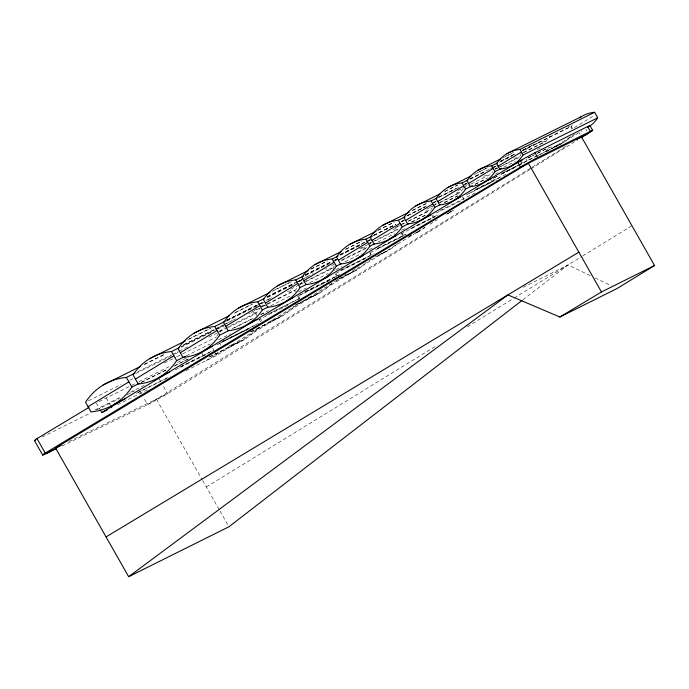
<?xml version="1.0" encoding="UTF-8"?>
<svg xmlns="http://www.w3.org/2000/svg" width="689" height="689" viewBox="0 0 689 689"><rect width="100%" height="100%" fill="white"/><g stroke="black" fill="none" stroke-linecap="round" stroke-linejoin="round"><path stroke-width="0.52" stroke-dasharray="3.44 2.58" d="M522.899 299.81L568.063 264.938L591.136 276.031M61.976 445.981L147.541 404.676L531.047 167.901M531.968 167.332L567.684 145.276M529.763 169.58L167.599 393.712A22.332 0.896 -29.6 0 1 147.541 404.676L143.355 397.295M530.685 169.02L577.322 140.151M185.909 370.708L216.725 355.36L424.476 227.594M429.97 224.218L437.291 219.713M449.194 212.401L451.019 211.273M555.36 147.11L581.895 130.789M206.132 360.631L346.179 274.67M352.587 270.743L358.995 266.807M369.063 260.623L372.723 258.375M546.644 151.623L575.014 134.209M206.321 486.985L437.102 345.327M467.323 326.775L513.116 298.664M514.028 298.104L581.749 256.541M582.661 255.981L631.942 225.725M537.661 149.513L540.348 147.877M574.342 127.629L594.082 115.631M505.812 156.257L513.503 152.433M502.703 157.936L513.279 152.665M477.348 172.706L486.89 167.952M500.266 161.295L514.588 154.164M523.175 149.883L531.77 145.603M474.127 174.438L487.493 167.78M500.86 161.123L517.094 153.044M522.83 150.185L530.461 146.387M500.343 161.493L512.84 155.275M522.451 150.486L570.518 126.552L571.87 128.929M499.534 162.191L511.97 155.998M522.486 150.762L571.267 126.466A46.731 37.628 63.5 0 1 572.189 125.14M444.879 191.327L457.324 185.126M469.777 178.925L486.055 170.82M491.8 167.961L495.632 166.049M444.422 191.688L457.823 185.014M470.277 178.821L489.423 169.279M490.387 168.805L493.255 167.375M493.634 167.238L496.502 165.816M523.235 152.502L545.197 141.564A52.037 41.908 63.5 0 0 524.295 151.175M469.924 179.347L485.306 171.69M493.953 167.384L495.882 166.419M519.911 154.457L522.796 153.018M523.752 152.545L545.869 141.529A49.375 39.764 63.5 0 1 550.089 136.258M438.807 197.123L456.04 188.545M464.662 184.247L466.582 183.3M495.305 168.986L497.217 168.038M498.181 167.556L518.292 157.548A54.586 43.958 63.5 0 0 513.744 158.246M412.616 210.274L428.894 202.17M439.427 196.925L458.573 187.391M464.317 184.531L467.194 183.102M412.082 210.688L427.404 203.057M437.928 197.812L455.24 189.208M464.739 184.463L466.703 183.507M495.348 169.236L519.222 157.35M503.625 167.229L515.183 161.579M377.71 230.315L394.005 222.202M407.423 215.519L427.559 205.494M433.312 202.626L436.189 201.197M378.02 230.307L394.323 222.194M407.742 215.511L425.001 206.915M433.631 202.618L435.551 201.662M406.975 215.95L424.967 207.01M433.786 202.6L435.706 201.653M457.729 190.681L469.976 184.6M470.931 184.118L491.042 174.102A54.586 43.958 63.5 0 1 492.678 171.794M475.16 184.221L487.657 177.995M495.339 174.162L498.225 172.732M528.024 157.893L533.794 155.016M537.644 153.104L549.176 147.36A49.375 39.764 63.5 0 0 558.779 145M475.16 184.316L485.667 179.088M527.679 158.16L530.547 156.739M531.503 156.265L536.275 153.888M537.231 153.406L547.738 148.178M345.551 249.237L361.889 241.098M373.412 235.362L395.512 224.356M401.282 221.479L404.159 220.049M345.792 249.272L362.121 241.133M373.593 235.362L395.753 224.39M401.394 221.513L404.4 220.084M430.16 207.191L432.081 206.235M433.036 205.761L459.882 192.386A58.858 47.395 63.5 0 0 454.017 193.368M374.049 235.44L393.195 225.906M401.816 221.617L403.728 220.661M426.706 209.215L434.371 205.4M440.116 202.54L460.218 192.532A56.377 45.396 63.5 0 1 463.12 188.64M501.635 173.421L537.205 155.705M538.161 155.232L562.198 143.26M504.296 172.224L517.749 165.515M518.714 165.041L561.01 143.975M310.92 269.054L327.215 260.942M340.642 254.258L365.566 241.848M366.522 241.365L370.355 239.462M444.405 202.488L457.78 195.831M494.065 177.753L497.88 175.859M501.704 173.955L517.939 165.868M518.886 165.394L522.71 163.491A52.037 41.908 63.5 0 0 524.458 163.284M310.98 269.192L327.275 261.079M339.737 254.87L367.538 241.029M368.494 240.547L370.415 239.6M444.379 202.618L457.789 195.934M494.177 177.814L499.921 174.954M500.877 174.481L517.163 166.368M339.944 255.119L362.044 244.113M368.761 240.762L370.691 239.806M396.631 226.888L399.508 225.458M400.473 224.976L404.314 223.064M408.164 221.152L429.299 210.619A60.787 48.953 63.5 0 0 423.244 211.635M340.375 255.128L360.511 245.095M368.184 241.279L370.096 240.323M395.03 227.913L401.739 224.571M404.615 223.133L402.695 224.089A60.787 48.953 63.5 0 1 404.882 221.849M408.448 221.229L430.504 210.248M476.332 189.105L505.933 174.36M475.022 189.888L500.808 177.047M274.894 289.819L289.268 282.654M305.563 274.541L331.443 261.656M332.399 261.174L336.232 259.271M271.914 291.473L292.041 281.448M305.46 274.765L331.34 261.88M335.173 259.968L337.093 259.012M411.385 222.039L425.75 214.882M468.847 193.42L494.702 180.544A54.586 43.958 63.5 0 0 496.536 180.337M305.373 275.118L331.254 262.233M335.087 260.321L337.007 259.365M369.605 243.131L371.517 242.175M372.482 241.701L398.363 228.808M411.712 222.134L425.122 215.459M466.289 194.953L492.144 182.077L489.905 178.141M304.788 275.953L328.808 263.99M334.578 261.122L336.499 260.166M359.555 248.686L368.202 244.38M369.166 243.897L371.087 242.941M374.928 241.029L397.992 229.54M235.552 312.375L251.89 304.237M267.254 296.589L295.116 282.714M296.081 282.232L313.374 273.619M439.789 210.67L475.677 192.653M234.286 313.194L252.536 304.099M266.944 296.925L303.453 278.744M304.417 278.27L307.294 276.832M267.332 297.062L294.169 283.696M298.001 281.784L301.834 279.88M342.088 259.831L367.013 247.42A68.444 55.12 63.5 0 0 360.201 248.557M377.83 242.097L394.797 233.709M401.765 230.178L406.553 227.792M436.232 213.013L463.826 199.336L462.422 196.865M267.246 297.657L290.25 286.202M291.214 285.728L293.126 284.772M298.88 281.904L301.756 280.475M331.478 265.678L334.354 264.24M341.064 260.898L366.944 248.014M187.589 339.617L210.627 328.145M226.948 320.015L257.669 304.719M258.625 304.237L262.466 302.325M266.307 300.413L272.069 297.545M411.979 227.809L438.79 214.46M410.489 228.696L438.256 214.873M189.044 339.091L211.118 328.093M227.439 319.963L259.116 304.185M260.08 303.711L262.957 302.273M267.754 299.887L270.639 298.449M226.25 320.738L263.715 302.083M299.259 284.376L303.108 282.464M304.064 281.99L331.926 268.116A73.413 59.125 63.5 0 0 325.509 269.123M344.974 261.82L361.312 253.681M369.252 249.659L375.005 246.791M400.886 233.898L434.449 217.19L433.51 215.545M226.448 321.169L253.294 307.802M254.25 307.328L257.126 305.89M260.959 303.987L263.835 302.549M290.672 289.191L299.293 284.893M300.258 284.411L305.046 282.025M306.011 281.551L332.847 268.185A68.444 55.12 63.5 0 1 334.363 265.997M144.216 364.369L165.343 353.845M183.584 344.758L214.313 329.463M215.269 328.98L222.952 325.156M223.916 324.674L231.599 320.85M232.555 320.376L235.44 318.938M144.501 364.438L165.627 353.913M183.868 344.827L216.518 328.567M217.474 328.093L225.157 324.269M226.121 323.787L231.883 320.919M377.288 248.496L406.045 234.174M448.238 213.168L451.114 211.738M377.606 248.488L405.408 234.648M446.636 214.115L448.548 213.159M181.069 346.774L214.675 330.04M215.631 329.566L223.314 325.742M254.034 310.438L256.911 309.008M261.708 306.614L294.349 290.362L295.4 292.214M309.826 282.654L328.085 273.559M335.767 269.735L342.312 266.54M370.114 252.699L403.031 236.241L401.584 233.692M180.957 347.316L211.695 332.012M217.457 329.135L224.183 325.794M251.08 312.393L261.648 307.13M262.612 306.657L266.454 304.745M267.418 304.262L295.28 290.388A73.413 59.125 63.5 0 1 297.476 287.287M341.451 269.838L374.118 253.569M408.706 236.344L411.591 234.915M416.397 232.52L420.238 230.608M339.772 270.829L372.439 254.568M408.947 236.379L411.833 234.949M415.674 233.028L417.594 232.072M137.895 371.672L171.501 354.938M172.457 354.465L178.218 351.588M179.183 351.114L187.821 346.808M218.551 331.504L224.313 328.636M225.277 328.162L256.963 312.384A81.802 65.877 63.5 0 0 248.815 313.745M270.631 305.795L292.05 295.116M298.432 291.947L306.105 288.131M335.819 273.326L366.806 257.884M135.931 373.472L174.326 354.353M175.29 353.87L178.167 352.441M208.888 337.136L218.491 332.356M219.446 331.883L227.129 328.059M228.085 327.576L255.929 313.71A76.97 61.984 63.5 0 1 260.097 308.155M305.296 291.662L339.806 274.48M378.149 255.386L389.655 249.651M305.348 291.8L338.902 275.092M375.333 256.954L386.839 251.227M231.995 328.765L253.087 318.266M260.752 314.451L268.426 310.627M300.051 294.883L332.641 278.649M234.053 327.973L253.268 318.404M260.95 314.572L265.756 312.186M298.423 295.917L331.082 279.648M88.416 400.8L121.057 384.54M129.704 380.233L133.545 378.321M164.275 363.017L175.798 357.281M176.754 356.807L181.56 354.413M182.516 353.939L216.122 337.197M268.632 313.831L299.302 298.561M339.556 278.511L356.816 269.916M265.653 315.493L300.163 298.303M336.585 280.165L353.836 271.578M186.237 355.86L210.231 343.906M218.542 339.72L230.393 333.864M257.927 320.101L289.63 304.314M99.009 401.601L135.165 383.592M139.014 381.672L170.794 365.85M177.538 362.492L186.202 358.177M222.03 341.529L224.915 340.09M228.757 338.178L258.539 323.348M295.047 305.167L320.988 292.248M221.72 341.865L224.605 340.435M225.57 339.953L255.343 325.122M296.658 304.547L317.793 294.022M141.46 382.292L167.384 369.373M175.066 365.549L188.51 358.857M219.24 343.553L250.925 327.775M141.09 382.559L167.005 369.648M173.731 366.298L189.087 358.65M216.932 344.793L247.644 329.488M181.121 366.341L213.762 350.081M250.236 331.917L255.998 329.049M256.963 328.575L282.878 315.665M179.691 367.246L212.333 350.994M250.736 331.865L279.536 317.526M94.858 409.972L121.746 396.588M130.385 392.282L145.749 384.634M175.514 369.804L206.244 354.508M42.184 437.024L90.888 412.771M96.615 409.912L119.533 398.5M127.172 394.694L134.811 390.896M138.188 392.351L170.829 376.091M209.241 356.962L244.767 339.272M136.543 393.376L168.237 377.598M209.525 357.031L241.21 341.253M117.535 404.762L149.315 388.932M68.986 441.477L167.599 393.712L162.88 385.409M523.175 287.296L568.063 264.938M594.977 277.882L611.324 285.746M586.012 129.343L586.933 130.944M579.13 132.762L580.052 134.372M571.267 126.466L572.542 128.722M526.051 159.202L526.964 160.813M520.643 159.857L522.71 163.491M520.212 160.933L521.943 163.991M492.532 176.737L494.702 180.544M463.103 197.605L463.998 199.181M431.925 215.252L433.372 217.793M402.126 233.27L403.668 235.991M370.243 253.104L371.147 254.697M369.752 252.949L370.777 254.758M332.847 268.185L334.251 270.656M336.077 273.869L336.981 275.471M335.388 274.213L336.852 276.78M298.742 296.485L299.715 298.199M297.476 295.865L299 298.552M260.597 318.766L261.984 321.22M255.929 313.71L257.505 316.492M259.047 319.214L260.58 321.901M219.757 343.587L220.687 345.223M212.737 348.341L214.727 351.846M215.226 352.725L216.725 355.36M201.145 351.855L203.643 356.247M158.685 378.028L160.778 381.715M156.481 399.25L202.075 479.518M202.609 480.448L219.464 510.118M219.989 511.049L227.878 524.923M139.686 390.835L141.254 393.608M106.27 397.984L110.257 405.003M96.288 402.953L99.776 409.094M299.87 284.376A73.413 59.125 63.5 0 1 302.437 281.68M331.633 283.489A73.413 59.125 63.5 0 1 308.396 297.605M568.029 126.871A49.375 39.764 63.5 0 1 569.682 126.638M570.742 136.422A49.375 39.764 63.5 0 1 559.528 144.681M495.072 168.951A54.586 43.958 63.5 0 1 496.364 167.625M216.716 336.318A81.802 65.877 63.5 0 1 217.948 334.587M219.886 332.089A81.802 65.877 63.5 0 1 224.106 327.49M257.333 328.731A81.802 65.877 63.5 0 1 227.749 345.947M369.924 243.966A64.852 52.226 63.5 0 1 371.001 242.7M392.859 229.411A64.852 52.226 63.5 0 1 398.5 228.421M397.346 243.682A64.852 52.226 63.5 0 1 380.871 253.69M465.721 185.841A56.377 45.396 63.5 0 1 467.108 184.549M483.669 176.151A56.377 45.396 63.5 0 1 488.363 175.428M548.186 148.454A52.037 41.908 63.5 0 1 546.015 151.296M519.721 156.601A52.037 41.908 63.5 0 1 520.781 155.146M431.073 209.396A58.858 47.395 63.5 0 1 432.261 207.759M434.854 204.685A58.858 47.395 63.5 0 1 436.24 203.264M453.56 210.119A58.858 47.395 63.5 0 1 446.791 213.995M366.143 262.388A68.444 55.12 63.5 0 1 345.077 274.911M260.735 307.415A76.97 61.984 63.5 0 1 263.439 304.581M287.623 291.421A76.97 61.984 63.5 0 1 294.349 290.362M294.039 306.476A76.97 61.984 63.5 0 1 268.753 321.522M425.173 227.069A60.787 48.953 63.5 0 1 415.777 232.942"/><path stroke-width="1.03" d="M522.047 300.464L228.929 526.775L128.662 576.71L55.525 447.979L528.334 163.224L601.471 291.955L654.55 265.523L581.421 136.792L576.839 139.617M128.662 576.71L507.896 294.901L559.856 317.018L617.086 288.519L654.55 265.523M580.982 137.886L588.303 133.365A12.919 0.517 -29.6 0 0 590.344 131.366L587.605 126.535L535 152.734A16.08 0.646 -29.6 0 0 517.732 162.311L101.765 412.608L100.275 409.972M88.063 406.682L128.895 381.87M135.432 379.096L173.852 355.739M180.346 352.751L216.992 330.479M225.691 326.328L259.865 305.563M265.411 303.1L297.794 283.42M303.789 280.699L334.131 262.259M338.359 260.235L367.745 242.382M371.957 240.418L400.102 223.314M405.588 220.471L432.838 203.91M437.756 201.55L463.731 185.763M468.563 183.472L493.212 168.495M498.113 166.161L521.444 151.985M88.993 407.345L37.017 438.617L45.241 453.095A20.196 0.81 -29.6 0 0 46.594 453.405L61.295 445.189M45.241 453.095L520.471 167.143A16.08 0.646 -29.6 0 1 537.747 157.557L590.344 131.366M106.054 536.912L578.863 252.165M559.856 317.018L601.471 291.955M506.759 153.768L581.361 116.622M477.71 170.381L500.782 158.892M597.725 117.802L523.132 154.956A46.731 37.628 63.5 0 1 499.801 169.132L496.666 163.62A46.731 37.628 63.5 0 1 519.997 149.444L594.598 112.29L597.725 117.802A46.731 37.628 63.5 0 1 589.577 126.363M447.385 187.752L471.259 175.867M501.73 168.28L495.003 171.63A49.375 39.764 63.5 0 1 470.346 186.616L467.039 180.785A49.375 39.764 63.5 0 1 491.688 165.808L497.458 162.931M415.691 206.002L440.59 193.6M472.292 185.746L465.609 189.07A52.037 41.908 63.5 0 1 439.634 204.866L436.146 198.716A52.037 41.908 63.5 0 1 462.121 182.929L467.848 180.079M440.555 204.521L434.811 207.38A54.586 43.958 63.5 0 1 407.561 223.942L403.9 217.5A54.586 43.958 63.5 0 1 431.15 200.938L436.895 198.079M382.395 225.467L409.206 212.117M349.263 244.629L376.108 231.263M408.844 223.563L402.143 226.896A56.377 45.396 63.5 0 1 373.998 244.001L370.217 237.352A56.377 45.396 63.5 0 1 398.363 220.247L405.063 216.906M522.098 160.132L517.732 162.311L520.471 167.143L588.303 133.365M513.029 164.8L518.765 161.941M315.045 264.585L340.986 251.666M374.661 243.734L369.872 246.128A58.858 47.395 63.5 0 1 340.487 263.982L336.542 257.031A58.858 47.395 63.5 0 1 365.928 239.178L371.672 236.31M370.217 237.352L372.129 236.396M484.333 182.034L491.059 178.684M277.426 285.909L308.104 270.631M341.133 263.732L336.327 266.126A60.787 48.953 63.5 0 1 305.985 284.566L301.911 277.391A60.787 48.953 63.5 0 1 332.253 258.952L338.015 256.075M454.37 200.043L460.097 197.183M238.368 308.181L269.993 292.429M306.846 284.204L300.137 287.546A64.852 52.226 63.5 0 1 267.754 307.225L263.413 299.569A64.852 52.226 63.5 0 1 295.788 279.898L303.453 276.074M423.012 218.887L430.677 215.071M193.936 333.287L229.48 315.588M268.081 307.053L262.337 309.912A68.444 55.12 63.5 0 1 228.162 330.677L223.572 322.598A68.444 55.12 63.5 0 1 257.746 301.834L264.455 298.492M389.957 238.782L395.701 235.914M149.685 358.685L185.203 341.003M229.248 330.358L219.645 335.147A73.413 59.125 63.5 0 1 182.998 357.419L178.072 348.755A73.413 59.125 63.5 0 1 214.718 326.483L225.286 321.22M103.204 384.996L140.659 366.35M357.152 258.53L362.905 255.662M185.272 356.334L176.634 360.64A76.97 61.984 63.5 0 1 138.213 383.988L133.046 374.902A76.97 61.984 63.5 0 1 171.475 351.554L179.157 347.73M323.193 278.933L327.998 276.539M139.54 383.248L131.857 387.072A81.802 65.877 63.5 0 1 91.017 411.884L85.531 402.23A81.802 65.877 63.5 0 1 126.371 377.417L135.01 373.111M286.116 301.214L293.79 297.398M247.54 324.338L257.126 319.558M203.78 350.615L212.427 346.309M160.003 376.857L169.606 372.077M114.176 404.305L125.699 398.569M102.678 412.16L107.217 409.895M46.594 453.405L56.214 448.763M589.939 125.579L592.678 130.402M535 152.734L537.747 157.557M519.997 149.444L523.132 154.956M491.688 165.808L495.003 171.63M462.121 182.929L465.609 189.07M431.15 200.938L434.811 207.38M398.363 220.247L402.143 226.896M365.928 239.178L369.872 246.128M332.253 258.952L336.327 266.126M295.788 279.898L300.137 287.546M257.746 301.834L262.337 309.912M214.718 326.483L219.645 335.147M171.475 351.554L176.634 360.64M126.371 377.417L131.857 387.072M110.757 405.881L111.756 407.638M34.476 440.607L42.701 455.084M35.656 440.211A20.196 0.81 -29.6 0 1 37.017 438.617M587.605 126.535A12.919 0.517 -29.6 0 1 589.095 126.285M588.44 126.724A12.919 0.517 -29.6 0 1 587.631 127.25M579.423 117.905A46.731 37.628 63.5 0 1 594.598 112.29"/></g></svg>
